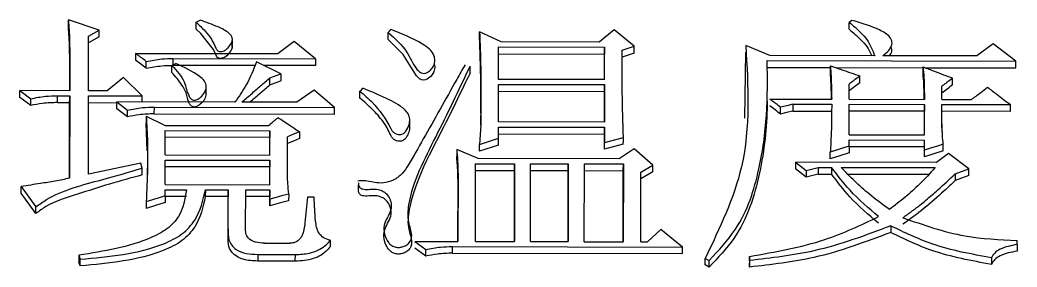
# Model space of a CAD drawing. Header units: millimetres. Extents: x 2462 to 4142, y 835 to 2023.
# Drawn here: x 2891.68 to 2899.7, y 1786.76 to 1788.75 of the extents above; entities that cross this region are included whole.
import ezdxf

# ---------------------------------------------------------------- set-up
doc = ezdxf.new("R2010")
doc.units = ezdxf.units.MM

msp = doc.modelspace()

# ---------------------------------------------------------------- linework, layer by layer
at = {"color": 7, "linetype": 'Continuous', "lineweight": 25}
for p, q in [((2892.3167, 1788.6709), (2892.068, 1788.7527)), ((2893.0954, 1788.6789), (2893.0957, 1788.7346)), ((2893.0957, 1788.7346), (2893.1281, 1788.7507)), ((2898.3745, 1788.7492), (2898.3528, 1788.733)), ((2892.2302, 1788.6222), (2892.3167, 1788.6709)), ((2894.6422, 1788.5948), (2894.6424, 1788.6503)), ((2895.551, 1788.5754), (2895.378, 1788.6571)), ((2896.4598, 1788.6714), (2896.3407, 1788.5739)), ((2896.6219, 1788.5408), (2896.4598, 1788.6714)), ((2892.2298, 1788.1815), (2892.2302, 1788.6222)), ((2892.3165, 1788.6153), (2892.2299, 1788.5667)), ((2893.3872, 1788.5315), (2893.3875, 1788.5875)), ((2893.8852, 1788.5784), (2893.7553, 1788.4809)), ((2894.0582, 1788.4395), (2893.8852, 1788.5784)), ((2896.3407, 1788.5739), (2895.551, 1788.5754)), ((2897.7144, 1788.4654), (2897.5198, 1788.5473)), ((2898.6916, 1788.595), (2898.6916, 1788.5951)), ((2899.5102, 1788.56), (2899.3803, 1788.4624)), ((2899.6939, 1788.421), (2899.5102, 1788.56)), ((2892.0786, 1788.5003), (2892.0784, 1788.1818)), ((2892.0784, 1788.4449), (2892.0786, 1788.5003)), ((2892.6087, 1788.483), (2893.7553, 1788.4809)), ((2895.5291, 1788.4792), (2896.3837, 1788.4777)), ((2895.5292, 1788.2735), (2895.5294, 1788.5347)), ((2895.5294, 1788.5347), (2896.3839, 1788.5331)), ((2896.3835, 1788.272), (2896.3837, 1788.4777)), ((2896.3839, 1788.5331), (2896.3837, 1788.4777)), ((2896.3838, 1788.272), (2896.3839, 1788.5331)), ((2896.6217, 1788.4854), (2896.5243, 1788.453)), ((2896.5245, 1788.5084), (2896.6219, 1788.5408)), ((2897.5134, 1787.961), (2897.5195, 1788.4919)), ((2898.6913, 1788.5395), (2898.6914, 1788.545)), ((2892.0782, 1788.1818), (2892.0784, 1788.4449)), ((2892.6949, 1788.3623), (2892.6084, 1788.4276)), ((2892.6949, 1788.3623), (2892.6952, 1788.4176)), ((2892.9007, 1788.3846), (2892.9331, 1788.4008)), ((2892.9113, 1788.3899), (2892.9115, 1788.4416)), ((2893.5685, 1788.3851), (2892.9113, 1788.3863)), ((2892.9115, 1788.4416), (2894.0582, 1788.4395)), ((2893.7768, 1788.3176), (2893.5822, 1788.4159)), ((2897.6924, 1788.3694), (2897.6927, 1788.4247)), ((2897.6927, 1788.4247), (2899.6939, 1788.421)), ((2898.5582, 1788.4639), (2897.7144, 1788.4654)), ((2899.3803, 1788.4624), (2898.6231, 1788.4638)), ((2894.0579, 1788.3842), (2893.6434, 1788.385)), ((2893.6903, 1788.2851), (2893.7768, 1788.3176)), ((2895.3019, 1788.3249), (2895.3021, 1788.3801)), ((2897.6924, 1788.3694), (2898.2011, 1788.3685)), ((2898.2434, 1788.3684), (2898.9475, 1788.3671)), ((2898.9643, 1788.3671), (2899.6937, 1788.3657)), ((2892.5112, 1788.2873), (2892.3813, 1788.1812)), ((2892.6625, 1788.1398), (2892.5112, 1788.2873)), ((2893.69, 1788.23), (2893.6903, 1788.2851)), ((2895.5289, 1787.9297), (2895.5292, 1788.2327)), ((2896.3838, 1788.272), (2895.5292, 1788.2735)), ((2895.5292, 1788.2327), (2896.3837, 1788.2311)), ((2896.3837, 1788.2311), (2896.3835, 1787.9282)), ((2897.694, 1788.1982), (2897.6942, 1788.2537)), ((2898.3524, 1788.113), (2898.3525, 1788.2357)), ((2891.6779, 1788.1275), (2891.6782, 1788.1825)), ((2891.6782, 1788.1825), (2891.7647, 1788.1169)), ((2892.0784, 1788.1818), (2891.6782, 1788.1825)), ((2892.3813, 1788.1812), (2892.2298, 1788.1815)), ((2893.1768, 1788.1551), (2893.177, 1788.2106)), ((2894.0472, 1788.1863), (2893.9065, 1788.0884)), ((2894.2093, 1788.0469), (2894.0472, 1788.1863)), ((2894.4148, 1788.1226), (2894.415, 1788.1775)), ((2895.5289, 1788.1776), (2896.3835, 1788.1761)), ((2896.3833, 1787.9282), (2896.3835, 1788.1761)), ((2899.0988, 1788.1116), (2899.0989, 1788.2179)), ((2891.7644, 1788.062), (2891.6779, 1788.1275)), ((2891.7644, 1788.062), (2891.7647, 1788.1169)), ((2891.9808, 1788.0861), (2891.981, 1788.141)), ((2891.9808, 1788.0861), (2892.0781, 1788.086)), ((2891.981, 1788.141), (2892.0784, 1788.1409)), ((2892.0777, 1787.4758), (2892.0781, 1788.086)), ((2892.0784, 1788.1409), (2892.0779, 1787.4758)), ((2892.2294, 1787.5085), (2892.2298, 1788.1406)), ((2892.2296, 1788.0857), (2892.4569, 1788.0853)), ((2892.2298, 1788.1406), (2892.6625, 1788.1398)), ((2892.4567, 1788.0362), (2892.4569, 1788.0911)), ((2892.4569, 1788.0911), (2892.5434, 1788.0254)), ((2893.4089, 1788.0893), (2892.4569, 1788.0911)), ((2893.9065, 1788.0884), (2893.463, 1788.0892)), ((2897.7142, 1788.1141), (2898.2118, 1788.1132)), ((2897.898, 1788.0729), (2897.8978, 1788.018)), ((2897.898, 1788.0729), (2898.2117, 1788.0723)), ((2898.3522, 1787.8261), (2898.3524, 1788.072)), ((2898.3524, 1788.113), (2898.9582, 1788.1119)), ((2898.3524, 1788.072), (2898.9581, 1788.0709)), ((2898.9579, 1787.825), (2898.9581, 1788.0709)), ((2898.9581, 1788.0709), (2898.9579, 1788.0161)), ((2899.0987, 1788.0707), (2899.6504, 1788.0697)), ((2899.0987, 1788.0605), (2899.0987, 1788.0707)), ((2899.0988, 1788.1116), (2899.3368, 1788.1112)), ((2892.5432, 1787.9706), (2892.4567, 1788.0362)), ((2892.7596, 1787.9948), (2892.7598, 1788.0496)), ((2892.7596, 1787.9948), (2894.2091, 1787.9921)), ((2892.7598, 1788.0496), (2894.2093, 1788.0469)), ((2897.8004, 1787.9937), (2897.8007, 1788.0485)), ((2897.8978, 1788.018), (2898.2115, 1788.0175)), ((2898.9579, 1788.0161), (2898.3521, 1788.0172)), ((2898.9577, 1787.825), (2898.9579, 1788.0161)), ((2899.6502, 1788.0148), (2899.0985, 1788.0158)), ((2892.6948, 1787.9759), (2892.6946, 1787.9212)), ((2892.7032, 1787.6977), (2892.6946, 1787.9212)), ((2894.8154, 1787.8921), (2894.8157, 1787.9473)), ((2895.3883, 1787.9054), (2895.3774, 1787.7494)), ((2895.3882, 1787.9046), (2895.3885, 1787.9831)), ((2896.3835, 1787.9282), (2895.5289, 1787.9297)), ((2892.8461, 1787.6637), (2892.8462, 1787.8608)), ((2892.8462, 1787.9019), (2893.6792, 1787.9003)), ((2892.8462, 1787.8608), (2893.69, 1787.8593)), ((2893.69, 1787.8593), (2893.6897, 1787.8047)), ((2893.6898, 1787.6621), (2893.69, 1787.8593)), ((2895.5288, 1787.7984), (2895.5289, 1787.8887)), ((2895.5289, 1787.8887), (2896.3835, 1787.8872)), ((2895.5289, 1787.8341), (2896.3832, 1787.8326)), ((2896.3831, 1787.7096), (2896.3832, 1787.8326)), ((2896.3835, 1787.8872), (2896.3834, 1787.764)), ((2898.3522, 1787.8261), (2898.9579, 1787.825)), ((2893.6897, 1787.8047), (2892.846, 1787.8063)), ((2893.6896, 1787.6621), (2893.6897, 1787.8047)), ((2893.8304, 1787.5549), (2893.8305, 1787.8098)), ((2895.3771, 1787.695), (2895.3774, 1787.7494)), ((2895.5286, 1787.744), (2895.3771, 1787.695)), ((2895.3774, 1787.7494), (2895.5288, 1787.7984)), ((2896.3831, 1787.7096), (2896.3834, 1787.764)), ((2896.5346, 1787.7503), (2896.3831, 1787.7096)), ((2896.3834, 1787.764), (2896.5349, 1787.8048)), ((2898.3521, 1787.7851), (2898.9579, 1787.7839)), ((2898.3521, 1787.7358), (2898.3521, 1787.7851)), ((2898.9579, 1787.7018), (2898.9579, 1787.7839)), ((2892.8461, 1787.6637), (2893.6898, 1787.6621)), ((2895.1934, 1787.7087), (2895.1932, 1787.6543)), ((2895.3665, 1787.6344), (2895.1934, 1787.7087)), ((2896.6213, 1787.7143), (2896.5023, 1787.6323)), ((2896.7727, 1787.5824), (2896.6213, 1787.7143)), ((2898.2004, 1787.6324), (2898.2006, 1787.6867)), ((2898.3521, 1787.7358), (2898.3519, 1787.6814)), ((2898.9577, 1787.7295), (2898.3521, 1787.7306)), ((2898.9576, 1787.6474), (2898.9577, 1787.7295)), ((2898.9576, 1787.6474), (2898.9579, 1787.7018)), ((2899.1525, 1787.6768), (2899.0551, 1787.6029)), ((2899.3147, 1787.5531), (2899.1525, 1787.6768)), ((2892.6513, 1787.5982), (2892.2294, 1787.5085)), ((2892.6621, 1787.5571), (2892.6513, 1787.5982)), ((2892.8459, 1787.4249), (2892.846, 1787.6226)), ((2892.846, 1787.6226), (2893.6898, 1787.621)), ((2893.6898, 1787.621), (2893.6895, 1787.5668)), ((2893.6896, 1787.4234), (2893.6898, 1787.621)), ((2895.3443, 1786.966), (2895.3448, 1787.5933)), ((2895.3448, 1787.5933), (2895.6585, 1787.5927)), ((2896.5023, 1787.6323), (2895.3665, 1787.6344)), ((2895.6585, 1787.5927), (2895.658, 1786.9655)), ((2895.6583, 1787.5385), (2895.6585, 1787.5927)), ((2895.7878, 1786.9652), (2895.7883, 1787.5925)), ((2895.7883, 1787.5925), (2896.0912, 1787.5919)), ((2896.0912, 1787.5919), (2896.0907, 1786.9647)), ((2896.091, 1787.5377), (2896.0912, 1787.5919)), ((2896.2205, 1786.9644), (2896.221, 1787.5917)), ((2896.221, 1787.5917), (2896.5347, 1787.5911)), ((2896.5347, 1787.5911), (2896.5342, 1786.9638)), ((2896.5345, 1787.5369), (2896.5347, 1787.5911)), ((2897.9193, 1787.605), (2898.0058, 1787.539)), ((2899.0551, 1787.6029), (2897.9193, 1787.605)), ((2892.6619, 1787.5029), (2892.6621, 1787.5571)), ((2893.6895, 1787.5668), (2892.8458, 1787.5683)), ((2893.6894, 1787.4234), (2893.6895, 1787.5668)), ((2895.2041, 1787.5112), (2895.2037, 1786.9663)), ((2895.2039, 1787.4571), (2895.2041, 1787.5112)), ((2895.3446, 1787.5391), (2895.6583, 1787.5385)), ((2895.6578, 1786.9655), (2895.6583, 1787.5385)), ((2895.7881, 1787.5383), (2896.091, 1787.5377)), ((2896.0905, 1786.9647), (2896.091, 1787.5377)), ((2896.2208, 1787.5375), (2896.5345, 1787.5369)), ((2896.534, 1786.9638), (2896.5345, 1787.5369)), ((2896.6749, 1786.9636), (2896.6753, 1787.525)), ((2896.7724, 1787.5283), (2896.675, 1787.4709)), ((2896.6753, 1787.525), (2896.7727, 1787.5824)), ((2898.0056, 1787.4849), (2897.9191, 1787.5508)), ((2898.0058, 1787.539), (2898.0056, 1787.4849)), ((2898.1029, 1787.5094), (2898.0056, 1787.4849)), ((2898.0058, 1787.539), (2898.1032, 1787.5635)), ((2898.1032, 1787.5635), (2898.1029, 1787.5094)), ((2898.1029, 1787.5094), (2898.2112, 1787.5092)), ((2898.1032, 1787.5635), (2898.2114, 1787.5633)), ((2898.2114, 1787.5633), (2898.2112, 1787.5092)), ((2898.2871, 1787.5632), (2899.0443, 1787.5618)), ((2898.3411, 1787.5089), (2898.9934, 1787.5077)), ((2899.2065, 1787.5121), (2899.2063, 1787.458)), ((2899.2065, 1787.5121), (2899.3147, 1787.5531)), ((2892.8459, 1787.4249), (2893.6896, 1787.4234)), ((2895.2035, 1786.9663), (2895.2039, 1787.4571)), ((2899.3145, 1787.4989), (2899.2063, 1787.458)), ((2891.6882, 1787.3566), (2891.6884, 1787.4106)), ((2891.8068, 1787.192), (2891.6882, 1787.3566)), ((2891.6884, 1787.4106), (2891.807, 1787.2458)), ((2892.8458, 1787.3342), (2892.8459, 1787.3837)), ((2892.8459, 1787.3837), (2893.0189, 1787.3834)), ((2893.1704, 1787.3831), (2893.1701, 1787.3292)), ((2893.1704, 1787.3831), (2893.3543, 1787.3828)), ((2893.354, 1787.069), (2893.3543, 1787.3828)), ((2893.3543, 1787.3828), (2893.354, 1787.3289)), ((2893.4947, 1787.077), (2893.4949, 1787.3825)), ((2893.4949, 1787.3825), (2893.6896, 1787.3822)), ((2893.6896, 1787.3822), (2893.6894, 1787.3283)), ((2893.6895, 1787.3079), (2893.6896, 1787.3822)), ((2893.841, 1787.3489), (2893.8408, 1787.295)), ((2894.4033, 1787.3681), (2894.4036, 1787.4221)), ((2892.8458, 1787.3342), (2892.8456, 1787.2804)), ((2893.0187, 1787.3295), (2892.8458, 1787.3298)), ((2893.354, 1787.3289), (2893.1701, 1787.3292)), ((2893.3538, 1787.0155), (2893.354, 1787.3289)), ((2893.6894, 1787.3283), (2893.4946, 1787.3286)), ((2893.6893, 1787.2541), (2893.6894, 1787.3283)), ((2894.0465, 1787.3238), (2893.9924, 1787.3239)), ((2891.8068, 1787.192), (2891.807, 1787.2458)), ((2893.3523, 1787.0315), (2893.3521, 1786.9774)), ((2893.354, 1787.069), (2893.3538, 1787.0154)), ((2896.8372, 1787.0626), (2896.7289, 1786.9635)), ((2897.0102, 1786.9216), (2896.8372, 1787.0626)), ((2898.687, 1787.0923), (2898.6867, 1787.0388)), ((2893.646, 1786.9526), (2893.8515, 1786.9522)), ((2894.1761, 1786.9765), (2894.1759, 1786.9231)), ((2894.8576, 1786.9669), (2894.944, 1786.9005)), ((2894.8576, 1786.9669), (2895.2037, 1786.9663)), ((2895.3443, 1786.966), (2895.658, 1786.9655)), ((2895.7878, 1786.9652), (2896.0907, 1786.9647)), ((2896.2205, 1786.9644), (2896.5342, 1786.9638)), ((2896.6749, 1786.9636), (2896.7289, 1786.9635)), ((2899.7037, 1786.9415), (2899.7034, 1786.8881)), ((2899.7037, 1786.9415), (2899.7037, 1786.9746)), ((2893.5919, 1786.8616), (2893.5916, 1786.8083)), ((2893.5919, 1786.8616), (2893.8947, 1786.861)), ((2893.8945, 1786.8078), (2893.8947, 1786.861)), ((2894.9438, 1786.8472), (2894.8573, 1786.9135)), ((2894.9438, 1786.8472), (2894.944, 1786.9005)), ((2895.1602, 1786.8716), (2895.1604, 1786.925)), ((2895.1602, 1786.8716), (2897.0099, 1786.8682)), ((2895.1604, 1786.925), (2897.0102, 1786.9216)), ((2892.1637, 1786.7695), (2892.1639, 1786.8227)), ((2893.8945, 1786.8078), (2893.5916, 1786.8083)), ((2897.1937, 1786.7769), (2897.194, 1786.8301)), ((2897.194, 1786.8301), (2897.2264, 1786.8134)), ((2897.2262, 1786.7602), (2897.2264, 1786.8134)), ((2897.551, 1786.8461), (2897.5507, 1786.7928)), ((2897.5509, 1786.8129), (2897.5507, 1786.7597)), ((2897.5507, 1786.7597), (2897.5507, 1786.7928)), ((2897.5509, 1786.8129), (2897.551, 1786.846)), ((2897.2262, 1786.7603), (2897.1937, 1786.7769))]:
    msp.add_line(p, q, dxfattribs=at)
at = {"color": 7, "linetype": 'Continuous', "lineweight": 25, "flags": 128}
for points in [[(2892.0677, 1788.697), (2892.0679, 1788.7282), (2892.068, 1788.7527)], [(2898.3526, 1788.6773), (2898.3527, 1788.6968), (2898.3527, 1788.7149), (2898.3528, 1788.733)], [(2892.3165, 1788.6153), (2892.3166, 1788.6464), (2892.3167, 1788.6709)], [(2893.3776, 1788.5702), (2893.3866, 1788.5481), (2893.3858, 1788.5246), (2893.3727, 1788.4999), (2893.3431, 1788.4631), (2893.3254, 1788.4506), (2893.3037, 1788.4433), (2893.2888, 1788.4425), (2893.2781, 1788.4446), (2893.2689, 1788.4498), (2893.2598, 1788.4602), (2893.2346, 1788.5139), (2893.1335, 1788.6432), (2893.0954, 1788.6789), (2893.0954, 1788.6789)], [(2894.6424, 1788.6503), (2894.6479, 1788.6565), (2894.656, 1788.6656), (2894.6641, 1788.6747)], [(2895.3778, 1788.6015), (2895.3779, 1788.6327), (2895.378, 1788.6571)], [(2895.0136, 1788.3913), (2895.0172, 1788.3718), (2895.0105, 1788.3339), (2894.9882, 1788.2992), (2894.9558, 1788.274), (2894.9412, 1788.2682), (2894.9264, 1788.2662), (2894.91, 1788.2696), (2894.8948, 1788.2779), (2894.8705, 1788.3027), (2894.7615, 1788.4745), (2894.6422, 1788.5948), (2894.6422, 1788.5948)], [(2892.6087, 1788.483), (2892.6085, 1788.452), (2892.6084, 1788.4276)], [(2896.6217, 1788.4854), (2896.6218, 1788.5164), (2896.6219, 1788.5408)], [(2894.0582, 1788.4395), (2894.058, 1788.4086), (2894.0579, 1788.3842)], [(2899.6937, 1788.3657), (2899.6938, 1788.3967), (2899.6939, 1788.421)], [(2892.9005, 1788.3293), (2892.9006, 1788.3503), (2892.9006, 1788.3674), (2892.9007, 1788.3846)], [(2893.7768, 1788.3176), (2893.7767, 1788.2867), (2893.7766, 1788.2625)], [(2898.2009, 1788.3277), (2898.201, 1788.3587), (2898.2011, 1788.383)], [(2898.9473, 1788.3182), (2898.9474, 1788.3491), (2898.9475, 1788.3734)], [(2893.69, 1788.23), (2893.7117, 1788.2381), (2893.7333, 1788.2462), (2893.7766, 1788.2625)], [(2896.3835, 1788.1761), (2896.3836, 1788.2069), (2896.3837, 1788.2311)], [(2898.4388, 1788.2457), (2898.4389, 1788.2766), (2898.4391, 1788.3009)], [(2899.1852, 1788.2281), (2899.1853, 1788.2589), (2899.1854, 1788.2832)], [(2894.415, 1788.1775), (2894.4258, 1788.1898), (2894.4366, 1788.202)], [(2892.0781, 1788.086), (2892.0783, 1788.1167), (2892.0784, 1788.1409)], [(2892.6623, 1788.0907), (2892.6624, 1788.1156), (2892.6625, 1788.1398)], [(2897.898, 1788.0729), (2897.8493, 1788.0607), (2897.825, 1788.0546), (2897.8007, 1788.0485)], [(2899.6502, 1788.0148), (2899.6503, 1788.0455), (2899.6504, 1788.0697)], [(2892.5432, 1787.9706), (2892.5433, 1787.998), (2892.5434, 1788.0254)], [(2894.2091, 1787.9921), (2894.2092, 1788.0228), (2894.2093, 1788.0469)], [(2897.8978, 1788.018), (2897.8491, 1788.0059), (2897.8004, 1787.9937)], [(2893.9279, 1787.8506), (2893.8792, 1787.8302), (2893.8305, 1787.8098)], [(2893.9279, 1787.8506), (2893.9278, 1787.8201), (2893.9277, 1787.7961)], [(2896.3832, 1787.8326), (2896.3834, 1787.8631), (2896.3835, 1787.8872)], [(2893.9277, 1787.7961), (2893.879, 1787.7757), (2893.8303, 1787.7553)], [(2895.5286, 1787.744), (2895.5287, 1787.7745), (2895.5288, 1787.7984)], [(2896.5346, 1787.7503), (2896.5348, 1787.7808), (2896.5349, 1787.8048)], [(2898.9577, 1787.7295), (2898.9578, 1787.76), (2898.9579, 1787.7839)], [(2899.1093, 1787.7508), (2899.0627, 1787.7357), (2899.0161, 1787.7206), (2898.9579, 1787.7018)], [(2899.1091, 1787.6964), (2899.1092, 1787.7269), (2899.1093, 1787.7508)], [(2898.3519, 1787.6814), (2898.2761, 1787.6569), (2898.2004, 1787.6324)], [(2898.3521, 1787.7358), (2898.3055, 1787.7207), (2898.2589, 1787.7056), (2898.2006, 1787.6867)], [(2899.1091, 1787.6964), (2899.0334, 1787.6719), (2898.9576, 1787.6474)], [(2897.9193, 1787.605), (2897.9192, 1787.5747), (2897.9191, 1787.5508)], [(2896.7724, 1787.5283), (2896.7726, 1787.5586), (2896.7727, 1787.5824)], [(2899.3145, 1787.4989), (2899.3146, 1787.5293), (2899.3147, 1787.5531)], [(2893.841, 1787.3489), (2893.7934, 1787.336), (2893.7415, 1787.322), (2893.6895, 1787.3079)], [(2892.6943, 1787.285), (2892.6942, 1787.2549), (2892.6941, 1787.2312)], [(2892.8456, 1787.2804), (2892.7698, 1787.2558), (2892.6941, 1787.2312)], [(2892.8458, 1787.3342), (2892.7992, 1787.3191), (2892.7526, 1787.3039), (2892.6943, 1787.285)], [(2893.6895, 1787.3079), (2893.6894, 1787.2778), (2893.6893, 1787.2541)], [(2893.8408, 1787.295), (2893.765, 1787.2746), (2893.6893, 1787.2541)], [(2897.0099, 1786.8682), (2897.0101, 1786.8981), (2897.0102, 1786.9216)], [(2892.1531, 1786.8559), (2892.1531, 1786.8343), (2892.153, 1786.8185), (2892.1529, 1786.8027)], [(2899.4981, 1786.8342), (2899.498, 1786.8193), (2899.4979, 1786.8045), (2899.4978, 1786.7809)]]:
    msp.add_lwpolyline(points, dxfattribs=at)
at = {"color": 7, "linetype": 'Continuous', "lineweight": 25}
for points, knots in [([(2892.068, 1788.7527), (2892.07, 1788.7248), (2892.0742, 1788.6689), (2892.0774, 1788.5847), (2892.0782, 1788.5284), (2892.0786, 1788.5003)], [0, 0, 0, 0, 0.332257, 0.666061, 1, 1, 1, 1]), ([(2893.0957, 1788.7346), (2893.1207, 1788.711), (2893.1662, 1788.6681), (2893.2227, 1788.5988), (2893.2441, 1788.5452), (2893.2609, 1788.5133), (2893.2698, 1788.5035), (2893.2818, 1788.4983), (2893.296, 1788.4971), (2893.313, 1788.5001), (2893.3335, 1788.509), (2893.3563, 1788.5308), (2893.3755, 1788.5565), (2893.3891, 1788.5844), (2893.3875, 1788.6068), (2893.3781, 1788.628), (2893.3434, 1788.6626), (2893.2577, 1788.7049), (2893.1765, 1788.7336), (2893.1281, 1788.7507)], [0, 0, 0, 0, 0.133726, 0.243046, 0.352536, 0.371714, 0.391105, 0.403332, 0.418294, 0.440555, 0.463879, 0.498849, 0.561349, 0.592921, 0.624779, 0.654038, 0.687592, 0.813478, 1, 1, 1, 1]), ([(2898.3528, 1788.733), (2898.3841, 1788.7065), (2898.4355, 1788.663), (2898.4968, 1788.5951), (2898.5308, 1788.5301), (2898.549, 1788.4859), (2898.5582, 1788.4639)], [0, 0, 0, 0, 0.345509, 0.566176, 0.783683, 1, 1, 1, 1]), ([(2898.6231, 1788.4638), (2898.6389, 1788.4766), (2898.6701, 1788.5019), (2898.7004, 1788.5478), (2898.6962, 1788.597), (2898.6516, 1788.6456), (2898.5419, 1788.6984), (2898.4411, 1788.729), (2898.3745, 1788.7492)], [0, 0, 0, 0, 0.1193343, 0.235111, 0.3264668, 0.4209907, 0.6176824, 1, 1, 1, 1]), ([(2892.0784, 1788.4449), (2892.0781, 1788.4729), (2892.0775, 1788.529), (2892.0737, 1788.613), (2892.0697, 1788.669), (2892.0677, 1788.697)], [0, 0, 0, 0, 0.332667, 0.666261, 1, 1, 1, 1]), ([(2894.6424, 1788.6503), (2894.6974, 1788.6015), (2894.7948, 1788.5149), (2894.8414, 1788.3907), (2894.889, 1788.336), (2894.9094, 1788.3242), (2894.9274, 1788.32), (2894.9466, 1788.324), (2894.9681, 1788.3353), (2894.9924, 1788.3561), (2895.0134, 1788.3881), (2895.0195, 1788.4275), (2895.0119, 1788.4736), (2894.9759, 1788.5203), (2894.8624, 1788.5968), (2894.752, 1788.6402), (2894.6641, 1788.6747)], [0, 0, 0, 0, 0.207453, 0.36723, 0.400728, 0.416587, 0.43129, 0.44809, 0.46666, 0.497246, 0.538504, 0.578636, 0.62009, 0.682348, 0.747128, 1, 1, 1, 1]), ([(2895.378, 1788.6571), (2895.3815, 1788.5605), (2895.3877, 1788.3873), (2895.3894, 1788.1366), (2895.3887, 1787.9825), (2895.3883, 1787.9054)], [0, 0, 0, 0, 0.386874, 0.693415, 1, 1, 1, 1]), ([(2898.3526, 1788.6773), (2898.3839, 1788.6508), (2898.4353, 1788.6074), (2898.4964, 1788.5396), (2898.5216, 1788.4929), (2898.5325, 1788.4674), (2898.534, 1788.4639)], [0, 0, 0, 0, 0.422591, 0.692444, 0.958378, 1, 1, 1, 1]), ([(2895.3886, 1788.0005), (2895.3886, 1788.0235), (2895.3886, 1788.0586), (2895.3885, 1788.1181), (2895.3883, 1788.1666), (2895.3878, 1788.2151), (2895.3869, 1788.2878), (2895.3854, 1788.3604), (2895.383, 1788.4451), (2895.3814, 1788.4934), (2895.38, 1788.5357), (2895.3789, 1788.5677), (2895.3782, 1788.5876), (2895.3778, 1788.6015)], [0, 0, 0, 0, 0.114555, 0.174986, 0.29585, 0.356281, 0.416713, 0.658444, 0.718876, 0.839739, 0.900171, 0.930387, 1, 1, 1, 1]), ([(2897.5198, 1788.5473), (2897.5394, 1788.2174), (2897.5744, 1787.6269), (2897.3104, 1787.074), (2897.194, 1786.8301)], [0, 0, 0, 0, 0.558854, 1, 1, 1, 1]), ([(2892.6952, 1788.4176), (2892.6828, 1788.4269), (2892.6622, 1788.4425), (2892.6334, 1788.4643), (2892.6169, 1788.4767), (2892.6087, 1788.483)], [0, 0, 0, 0, 0.42836, 0.714179, 1, 1, 1, 1]), ([(2896.5349, 1787.8048), (2896.5312, 1787.9255), (2896.5258, 1788.1034), (2896.525, 1788.3377), (2896.5247, 1788.4515), (2896.5245, 1788.5084)], [0, 0, 0, 0, 0.513442, 0.756719, 1, 1, 1, 1]), ([(2898.6764, 1788.4637), (2898.6845, 1788.4746), (2898.7019, 1788.4979), (2898.6951, 1788.5248), (2898.6914, 1788.5392)], [0, 0, 0, 0, 0.469394, 1, 1, 1, 1]), ([(2892.6949, 1788.3623), (2892.736, 1788.3705), (2892.8072, 1788.3848), (2892.8803, 1788.3859), (2892.9113, 1788.3863)], [0, 0, 0, 0, 0.576909, 1, 1, 1, 1]), ([(2892.6952, 1788.4176), (2892.7362, 1788.4258), (2892.8074, 1788.44), (2892.8806, 1788.4412), (2892.9115, 1788.4416)], [0, 0, 0, 0, 0.576873, 1, 1, 1, 1]), ([(2892.9007, 1788.3846), (2892.9402, 1788.3427), (2893.01, 1788.2684), (2893.0204, 1788.1644), (2893.0524, 1788.118), (2893.0674, 1788.1078), (2893.0814, 1788.104), (2893.0967, 1788.1069), (2893.1144, 1788.1155), (2893.1399, 1788.1345), (2893.1663, 1788.1677), (2893.1827, 1788.2141), (2893.1665, 1788.2626), (2893.0839, 1788.3308), (2893, 1788.3698), (2892.9331, 1788.4008)], [0, 0, 0, 0, 0.206756, 0.366221, 0.399316, 0.414904, 0.429382, 0.446248, 0.465286, 0.496865, 0.558758, 0.621692, 0.6828, 0.74742, 1, 1, 1, 1]), ([(2893.5821, 1788.4159), (2893.5575, 1788.3525), (2893.5134, 1788.2386), (2893.4409, 1788.1351), (2893.4089, 1788.0893)], [0, 0, 0, 0, 0.557248, 1, 1, 1, 1]), ([(2895.2606, 1788.3917), (2895.2383, 1788.3518), (2895.1268, 1788.1525), (2894.9749, 1787.8823), (2894.8325, 1787.6282), (2894.7596, 1787.5111), (2894.6894, 1787.4582), (2894.6076, 1787.4348), (2894.5234, 1787.4395), (2894.4567, 1787.4604), (2894.4117, 1787.455), (2894.3981, 1787.4534)], [0, 0, 0, 0, 0.102062, 0.510275, 0.689515, 0.750609, 0.812535, 0.866745, 0.912849, 0.973626, 1, 1, 1, 1]), ([(2897.2264, 1786.8134), (2897.3021, 1786.8947), (2897.5036, 1787.1114), (2897.6339, 1787.5273), (2897.6974, 1787.9859), (2897.6943, 1788.2778), (2897.6927, 1788.4247)], [0, 0, 0, 0, 0.180535, 0.481186, 0.738841, 1, 1, 1, 1]), ([(2893.1758, 1788.1555), (2893.1728, 1788.1412), (2893.1667, 1788.1114), (2893.1379, 1788.078), (2893.1113, 1788.0585), (2893.0928, 1788.0512), (2893.08, 1788.0494), (2893.0672, 1788.0529), (2893.0522, 1788.0631), (2893.0265, 1788.0991), (2893.0225, 1788.1604), (2892.974, 1788.2445), (2892.9293, 1788.2961), (2892.9005, 1788.3293)], [0, 0, 0, 0, 0.092563, 0.192988, 0.257776, 0.281241, 0.302537, 0.326047, 0.35135, 0.405048, 0.589364, 0.735346, 1, 1, 1, 1]), ([(2895.3019, 1788.3249), (2895.2904, 1788.3018), (2895.2329, 1788.186), (2895.0672, 1787.8285), (2894.8439, 1787.4546), (2894.7909, 1787.1007), (2894.8266, 1787.0047), (2894.8327, 1786.9499), (2894.8236, 1786.9182), (2894.8032, 1786.8927), (2894.774, 1786.8739), (2894.739, 1786.864), (2894.7032, 1786.8651), (2894.6731, 1786.8767), (2894.6455, 1786.8998), (2894.6187, 1786.943), (2894.6037, 1787.0035), (2894.616, 1787.0907), (2894.6738, 1787.1606), (2894.6641, 1787.2393), (2894.641, 1787.2846), (2894.6051, 1787.3167), (2894.5644, 1787.3333), (2894.5138, 1787.3368), (2894.4715, 1787.3303), (2894.4374, 1787.3335), (2894.4212, 1787.34), (2894.4102, 1787.3501), (2894.4027, 1787.3654), (2894.4024, 1787.3775), (2894.4022, 1787.3846)], [0, 0, 0, 0, 0.032763, 0.163789, 0.500806, 0.571799, 0.614068, 0.629247, 0.64223, 0.655222, 0.66817, 0.681644, 0.694713, 0.706252, 0.716816, 0.736446, 0.768202, 0.795052, 0.848039, 0.871089, 0.894145, 0.910599, 0.92713, 0.942115, 0.96518, 0.973691, 0.979027, 0.984392, 0.990931, 1, 1, 1, 1]), ([(2894.4025, 1787.4386), (2894.4025, 1787.4326), (2894.4027, 1787.4204), (2894.4096, 1787.4048), (2894.4211, 1787.3942), (2894.4366, 1787.3877), (2894.484, 1787.3828), (2894.5433, 1787.3958), (2894.6042, 1787.3712), (2894.639, 1787.3408), (2894.6619, 1787.299), (2894.6711, 1787.2479), (2894.6515, 1787.1786), (2894.6021, 1787.1099), (2894.6097, 1787.0244), (2894.6322, 1786.9697), (2894.6644, 1786.9357), (2894.6933, 1786.9211), (2894.7249, 1786.917), (2894.7562, 1786.9212), (2894.7869, 1786.934), (2894.8129, 1786.9556), (2894.8291, 1786.9838), (2894.8347, 1787.0418), (2894.7949, 1787.1312), (2894.8167, 1787.4113), (2895.0369, 1787.8212), (2895.2107, 1788.1876), (2895.3005, 1788.377)], [0, 0, 0, 0, 0.00774, 0.015792, 0.02086, 0.025923, 0.03435, 0.072305, 0.088847, 0.105343, 0.126166, 0.147324, 0.170938, 0.216976, 0.247538, 0.27805, 0.29042, 0.302926, 0.313684, 0.324711, 0.337046, 0.350427, 0.363772, 0.376606, 0.424358, 0.483654, 0.733123, 1, 1, 1, 1]), ([(2898.2105, 1788.1132), (2898.2104, 1788.1236), (2898.2097, 1788.1646), (2898.2072, 1788.2361), (2898.203, 1788.2972), (2898.2009, 1788.3277)], [0, 0, 0, 0, 0.144288, 0.572038, 1, 1, 1, 1]), ([(2898.2011, 1788.383), (2898.2031, 1788.3547), (2898.2072, 1788.2957), (2898.2104, 1788.2058), (2898.2113, 1788.1441), (2898.2118, 1788.1132)], [0, 0, 0, 0, 0.314831, 0.657355, 1, 1, 1, 1]), ([(2898.2011, 1788.383), (2898.232, 1788.3723), (2898.287, 1788.3533), (2898.3663, 1788.326), (2898.4148, 1788.3092), (2898.4391, 1788.3009)], [0, 0, 0, 0, 0.388596, 0.694298, 1, 1, 1, 1]), ([(2898.9571, 1788.1119), (2898.957, 1788.122), (2898.9565, 1788.1614), (2898.9542, 1788.2303), (2898.9496, 1788.2889), (2898.9473, 1788.3182)], [0, 0, 0, 0, 0.146287, 0.572972, 1, 1, 1, 1]), ([(2898.9475, 1788.3734), (2898.9498, 1788.3455), (2898.9543, 1788.288), (2898.9572, 1788.2007), (2898.9578, 1788.1415), (2898.9582, 1788.1119)], [0, 0, 0, 0, 0.3217496, 0.6607954, 1, 1, 1, 1]), ([(2898.9475, 1788.3734), (2898.9779, 1788.3619), (2899.0327, 1788.3411), (2899.112, 1788.311), (2899.161, 1788.2925), (2899.1854, 1788.2832)], [0, 0, 0, 0, 0.382821, 0.69141, 1, 1, 1, 1]), ([(2893.463, 1788.0892), (2893.4885, 1788.1112), (2893.5391, 1788.1549), (2893.6149, 1788.2202), (2893.6651, 1788.2635), (2893.6903, 1788.2851)], [0, 0, 0, 0, 0.336867, 0.668433, 1, 1, 1, 1]), ([(2893.5263, 1788.0891), (2893.5306, 1788.0928), (2893.5601, 1788.1182), (2893.6147, 1788.1652), (2893.6649, 1788.2084), (2893.69, 1788.23)], [0, 0, 0, 0, 0.0798418, 0.5399202, 1, 1, 1, 1]), ([(2898.4388, 1788.2457), (2898.4244, 1788.2349), (2898.3956, 1788.2132), (2898.3668, 1788.1916), (2898.3524, 1788.1808)], [0, 0, 0, 0, 0.5011716, 1, 1, 1, 1]), ([(2898.4391, 1788.3009), (2898.4267, 1788.2916), (2898.4061, 1788.2761), (2898.3772, 1788.2543), (2898.3607, 1788.2419), (2898.3525, 1788.2357)], [0, 0, 0, 0, 0.428365, 0.714183, 1, 1, 1, 1]), ([(2899.1852, 1788.2281), (2899.1708, 1788.2172), (2899.142, 1788.1956), (2899.1132, 1788.1739), (2899.0988, 1788.1631)], [0, 0, 0, 0, 0.501172, 1, 1, 1, 1]), ([(2899.1854, 1788.2832), (2899.1731, 1788.2739), (2899.1525, 1788.2583), (2899.1236, 1788.2366), (2899.1071, 1788.2242), (2899.0989, 1788.2179)], [0, 0, 0, 0, 0.428365, 0.714183, 1, 1, 1, 1]), ([(2894.415, 1788.1775), (2894.4485, 1788.1485), (2894.5498, 1788.0606), (2894.6291, 1787.9462), (2894.6728, 1787.8564), (2894.6901, 1787.8404), (2894.7115, 1787.8312), (2894.7334, 1787.828), (2894.7535, 1787.8307), (2894.7712, 1787.8397), (2894.7944, 1787.8651), (2894.8109, 1787.9042), (2894.8188, 1787.9527), (2894.8052, 1787.9953), (2894.7492, 1788.0597), (2894.6187, 1788.1259), (2894.501, 1788.1751), (2894.4366, 1788.202)], [0, 0, 0, 0, 0.118686, 0.359193, 0.382947, 0.402076, 0.421219, 0.441111, 0.455766, 0.470497, 0.490906, 0.548401, 0.59066, 0.633123, 0.674261, 0.821863, 1, 1, 1, 1]), ([(2899.3368, 1788.1112), (2899.3491, 1788.1205), (2899.3738, 1788.1391), (2899.4171, 1788.1718), (2899.4481, 1788.1951), (2899.4666, 1788.2091)], [0, 0, 0, 0, 0.285577, 0.571153, 1, 1, 1, 1]), ([(2899.4666, 1788.2091), (2899.4913, 1788.1904), (2899.5343, 1788.1578), (2899.5956, 1788.1113), (2899.6321, 1788.0835), (2899.6504, 1788.0697)], [0, 0, 0, 0, 0.403163, 0.701581, 1, 1, 1, 1]), ([(2891.9808, 1788.0861), (2891.9397, 1788.0852), (2891.8665, 1788.0836), (2891.7955, 1788.0686), (2891.7644, 1788.062)], [0, 0, 0, 0, 0.561085, 1, 1, 1, 1]), ([(2891.7647, 1788.1169), (2891.8044, 1788.125), (2891.8756, 1788.1394), (2891.9487, 1788.1405), (2891.981, 1788.141)], [0, 0, 0, 0, 0.558835, 1, 1, 1, 1]), ([(2894.814, 1787.8924), (2894.8137, 1787.8811), (2894.8129, 1787.8542), (2894.798, 1787.8213), (2894.7815, 1787.7956), (2894.7662, 1787.7821), (2894.7495, 1787.7754), (2894.7303, 1787.7737), (2894.709, 1787.7773), (2894.6877, 1787.7872), (2894.67, 1787.8054), (2894.6477, 1787.8569), (2894.6035, 1787.9374), (2894.5158, 1788.0333), (2894.4486, 1788.0926), (2894.4148, 1788.1226)], [0, 0, 0, 0, 0.056472, 0.134634, 0.173273, 0.202787, 0.22628, 0.249695, 0.282805, 0.31621, 0.349836, 0.397801, 0.589154, 0.792921, 1, 1, 1, 1]), ([(2897.6919, 1788.0967), (2897.6919, 1788.0869), (2897.692, 1787.8943), (2897.6476, 1787.5186), (2897.5051, 1787.0556), (2897.2964, 1786.8346), (2897.2262, 1786.7602)], [0, 0, 0, 0, 0.020842, 0.409793, 0.801314, 1, 1, 1, 1]), ([(2897.8007, 1788.0485), (2897.7883, 1788.0579), (2897.7677, 1788.0735), (2897.7389, 1788.0954), (2897.7224, 1788.1079), (2897.7142, 1788.1141)], [0, 0, 0, 0, 0.42836, 0.71418, 1, 1, 1, 1]), ([(2898.2117, 1788.0723), (2898.2116, 1788.0422), (2898.2112, 1787.9629), (2898.2083, 1787.8344), (2898.2032, 1787.736), (2898.2006, 1787.6867)], [0, 0, 0, 0, 0.2348288, 0.6173372, 1, 1, 1, 1]), ([(2899.1093, 1787.7508), (2899.1053, 1787.7967), (2899.0985, 1787.873), (2899.0978, 1787.9797), (2899.0984, 1788.0404), (2899.0987, 1788.0707)], [0, 0, 0, 0, 0.430957, 0.715413, 1, 1, 1, 1]), ([(2892.7596, 1787.9948), (2892.7185, 1787.9939), (2892.6452, 1787.9923), (2892.5743, 1787.9772), (2892.5432, 1787.9706)], [0, 0, 0, 0, 0.561089, 1, 1, 1, 1]), ([(2892.5434, 1788.0254), (2892.5832, 1788.0335), (2892.6544, 1788.0479), (2892.7275, 1788.049), (2892.7598, 1788.0496)], [0, 0, 0, 0, 0.558839, 1, 1, 1, 1]), ([(2897.8004, 1787.9937), (2897.786, 1788.0046), (2897.7572, 1788.0265), (2897.7283, 1788.0483), (2897.7139, 1788.0593)], [0, 0, 0, 0, 0.499999, 1, 1, 1, 1]), ([(2899.1024, 1787.8465), (2899.1014, 1787.8674), (2899.0993, 1787.9096), (2899.099, 1787.9547), (2899.0987, 1787.9905), (2899.0986, 1788.0196), (2899.0987, 1788.0436), (2899.0987, 1788.0605)], [0, 0, 0, 0, 0.317501, 0.640331, 0.725556, 0.807347, 1, 1, 1, 1]), ([(2892.6948, 1787.9759), (2892.6987, 1787.9062), (2892.7065, 1787.7667), (2892.7056, 1787.5363), (2892.6984, 1787.3756), (2892.6943, 1787.285)], [0, 0, 0, 0, 0.303779, 0.607607, 1, 1, 1, 1]), ([(2892.6948, 1787.9759), (2892.7092, 1787.9689), (2892.738, 1787.9548), (2892.7885, 1787.9301), (2892.8246, 1787.9125), (2892.8462, 1787.9019)], [0, 0, 0, 0, 0.2853637, 0.5707273, 1, 1, 1, 1]), ([(2893.6792, 1787.9003), (2893.6918, 1787.9112), (2893.7107, 1787.9276), (2893.736, 1787.9494), (2893.7486, 1787.9603), (2893.7549, 1787.9658)], [0, 0, 0, 0, 0.499999, 0.749999, 1, 1, 1, 1]), ([(2893.7549, 1787.9658), (2893.7838, 1787.9466), (2893.8414, 1787.9082), (2893.8991, 1787.8698), (2893.9279, 1787.8506)], [0, 0, 0, 0, 0.5, 1, 1, 1, 1]), ([(2892.7038, 1787.6991), (2892.7038, 1787.6652), (2892.7037, 1787.603), (2892.7029, 1787.5371), (2892.7026, 1787.5071)], [0, 0, 0, 0, 0.543533, 1, 1, 1, 1]), ([(2895.1934, 1787.7087), (2895.196, 1787.6799), (2895.2002, 1787.6326), (2895.2027, 1787.5667), (2895.2037, 1787.5297), (2895.2041, 1787.5113)], [0, 0, 0, 0, 0.438995, 0.719464, 1, 1, 1, 1]), ([(2895.2039, 1787.4571), (2895.2033, 1787.4858), (2895.2025, 1787.5331), (2895.1978, 1787.5988), (2895.1948, 1787.6358), (2895.1932, 1787.6543)], [0, 0, 0, 0, 0.435196, 0.717565, 1, 1, 1, 1]), ([(2892.6619, 1787.5029), (2892.5741, 1787.4788), (2892.3987, 1787.4307), (2892.1408, 1787.3466), (2891.9291, 1787.2828), (2891.8326, 1787.2112), (2891.8068, 1787.192)], [0, 0, 0, 0, 0.295049, 0.590126, 0.890259, 1, 1, 1, 1]), ([(2891.807, 1787.2458), (2891.8346, 1787.2657), (2891.9856, 1787.3746), (2892.2955, 1787.4495), (2892.5548, 1787.5256), (2892.6621, 1787.5571)], [0, 0, 0, 0, 0.1160141, 0.634345, 1, 1, 1, 1]), ([(2893.841, 1787.3489), (2893.8385, 1787.3772), (2893.8342, 1787.4256), (2893.8315, 1787.4943), (2893.8307, 1787.5347), (2893.8304, 1787.5549)], [0, 0, 0, 0, 0.411595, 0.705741, 1, 1, 1, 1]), ([(2898.5894, 1787.1133), (2898.5088, 1787.1813), (2898.3657, 1787.3022), (2898.2581, 1787.4463), (2898.2112, 1787.5092)], [0, 0, 0, 0, 0.563337, 1, 1, 1, 1]), ([(2898.5896, 1787.1669), (2898.509, 1787.2351), (2898.3659, 1787.3561), (2898.2584, 1787.5004), (2898.2114, 1787.5633)], [0, 0, 0, 0, 0.56329, 1, 1, 1, 1]), ([(2898.6763, 1787.2245), (2898.6214, 1787.2645), (2898.5234, 1787.336), (2898.396, 1787.4515), (2898.3234, 1787.5259), (2898.2871, 1787.5632)], [0, 0, 0, 0, 0.387466, 0.693166, 1, 1, 1, 1]), ([(2899.0443, 1787.5618), (2899.003, 1787.5163), (2898.9273, 1787.4329), (2898.8036, 1787.3204), (2898.7188, 1787.2565), (2898.6763, 1787.2245)], [0, 0, 0, 0, 0.374499, 0.686278, 1, 1, 1, 1]), ([(2898.7844, 1787.1582), (2898.7888, 1787.1614), (2898.7955, 1787.166), (2898.8043, 1787.1722), (2898.8109, 1787.1769), (2898.8175, 1787.1816), (2898.8241, 1787.1863), (2898.8307, 1787.191), (2898.8373, 1787.1957), (2898.8439, 1787.2004), (2898.8504, 1787.2052), (2898.8569, 1787.2099), (2898.8656, 1787.2163), (2898.8743, 1787.2227), (2898.8829, 1787.2291), (2898.8893, 1787.234), (2898.9021, 1787.2438), (2898.9464, 1787.2785), (2899.0031, 1787.3268), (2899.099, 1787.4108), (2899.1604, 1787.4687), (2899.2065, 1787.5121)], [0, 0, 0, 0, 0.028904, 0.043385, 0.057865, 0.072345, 0.086826, 0.101306, 0.115786, 0.130266, 0.144747, 0.159227, 0.173707, 0.202668, 0.217148, 0.231629, 0.246109, 0.304033, 0.535791, 0.651637, 1, 1, 1, 1]), ([(2892.0779, 1787.4758), (2892.0388, 1787.4682), (2891.9605, 1787.4529), (2891.8308, 1787.4305), (2891.7398, 1787.4178), (2891.6884, 1787.4106)], [0, 0, 0, 0, 0.3033478, 0.6067283, 1, 1, 1, 1]), ([(2899.2063, 1787.458), (2899.1762, 1787.4297), (2899.095, 1787.3535), (2898.9591, 1787.2312), (2898.8426, 1787.1469), (2898.7842, 1787.1046)], [0, 0, 0, 0, 0.227304, 0.612732, 1, 1, 1, 1]), ([(2893.0189, 1787.3834), (2893.0064, 1787.3081), (2892.9867, 1787.1907), (2892.8657, 1787.0622), (2892.6058, 1786.9273), (2892.3541, 1786.8876), (2892.1531, 1786.8559)], [0, 0, 0, 0, 0.226131, 0.352776, 0.483485, 1, 1, 1, 1]), ([(2892.1639, 1786.8227), (2892.3961, 1786.8438), (2892.6868, 1786.8701), (2892.9875, 1787.019), (2893.1219, 1787.1668), (2893.1514, 1787.2985), (2893.1704, 1787.3831)], [0, 0, 0, 0, 0.516645, 0.647021, 0.773427, 1, 1, 1, 1]), ([(2893.1701, 1787.3292), (2893.1512, 1787.2447), (2893.1217, 1787.1131), (2892.9872, 1786.9656), (2892.6865, 1786.8169), (2892.3958, 1786.7906), (2892.1637, 1786.7695)], [0, 0, 0, 0, 0.226405, 0.352766, 0.483152, 1, 1, 1, 1]), ([(2893.9924, 1787.3239), (2893.9861, 1787.2553), (2893.9763, 1787.151), (2893.9616, 1787.0351), (2893.9324, 1786.9857), (2893.91, 1786.9659), (2893.8816, 1786.9539), (2893.8616, 1786.9528), (2893.8515, 1786.9522)], [0, 0, 0, 0, 0.492166, 0.748655, 0.814237, 0.8808, 0.939877, 1, 1, 1, 1]), ([(2894.1761, 1786.9765), (2894.1569, 1786.9818), (2894.1193, 1786.9921), (2894.069, 1787.0473), (2894.0518, 1787.163), (2894.0486, 1787.26), (2894.0465, 1787.3238)], [0, 0, 0, 0, 0.127877, 0.250423, 0.507215, 1, 1, 1, 1]), ([(2897.551, 1786.8461), (2897.7573, 1786.8818), (2898.1233, 1786.9451), (2898.448, 1787.0996), (2898.5896, 1787.1669)], [0, 0, 0, 0, 0.563872, 1, 1, 1, 1]), ([(2898.7844, 1787.1582), (2898.9487, 1787.1003), (2899.2438, 1786.9962), (2899.5624, 1786.9812), (2899.7037, 1786.9746)], [0, 0, 0, 0, 0.55643, 1, 1, 1, 1]), ([(2893.354, 1787.069), (2893.3527, 1787.0387), (2893.35, 1786.9776), (2893.4067, 1786.8976), (2893.5002, 1786.8654), (2893.561, 1786.8628), (2893.5919, 1786.8616)], [0, 0, 0, 0, 0.2680453, 0.5399823, 0.7672424, 1, 1, 1, 1]), ([(2893.646, 1786.9526), (2893.6219, 1786.9535), (2893.5746, 1786.9553), (2893.5155, 1786.9859), (2893.4936, 1787.0333), (2893.4943, 1787.0625), (2893.4947, 1787.077)], [0, 0, 0, 0, 0.294571, 0.576983, 0.78963, 1, 1, 1, 1]), ([(2898.6867, 1787.0387), (2898.484, 1786.9622), (2898.12, 1786.8247), (2897.7255, 1786.7797), (2897.5507, 1786.7597)], [0, 0, 0, 0, 0.557096, 1, 1, 1, 1]), ([(2898.6869, 1787.0923), (2898.4842, 1787.0156), (2898.1203, 1786.878), (2897.7257, 1786.8329), (2897.5509, 1786.8129)], [0, 0, 0, 0, 0.557128, 1, 1, 1, 1]), ([(2899.4978, 1786.7809), (2899.3367, 1786.8105), (2899.0509, 1786.863), (2898.7974, 1786.9854), (2898.6868, 1787.0388)], [0, 0, 0, 0, 0.563727, 1, 1, 1, 1]), ([(2899.4981, 1786.8342), (2899.337, 1786.8638), (2899.0511, 1786.9163), (2898.7976, 1787.0389), (2898.687, 1787.0923)], [0, 0, 0, 0, 0.5636828, 1, 1, 1, 1]), ([(2893.5916, 1786.8083), (2893.5522, 1786.8099), (2893.4752, 1786.8129), (2893.3817, 1786.8667), (2893.3502, 1786.9445), (2893.3526, 1786.9919), (2893.3538, 1787.0155)], [0, 0, 0, 0, 0.295358, 0.576847, 0.789165, 1, 1, 1, 1]), ([(2893.8947, 1786.861), (2893.9329, 1786.8627), (2893.9955, 1786.8656), (2894.076, 1786.893), (2894.1348, 1786.9284), (2894.1624, 1786.9606), (2894.1761, 1786.9765)], [0, 0, 0, 0, 0.348104, 0.570438, 0.787914, 1, 1, 1, 1]), ([(2899.7037, 1786.9415), (2899.6561, 1786.9327), (2899.5903, 1786.9205), (2899.5212, 1786.8759), (2899.5057, 1786.8479), (2899.4981, 1786.8342)], [0, 0, 0, 0, 0.571287, 0.789427, 1, 1, 1, 1]), ([(2894.1758, 1786.9231), (2894.1534, 1786.899), (2894.1158, 1786.8587), (2894.0395, 1786.8256), (2893.9683, 1786.8102), (2893.9191, 1786.8086), (2893.8945, 1786.8078)], [0, 0, 0, 0, 0.328935, 0.549408, 0.773939, 1, 1, 1, 1]), ([(2895.1602, 1786.8716), (2895.1191, 1786.8707), (2895.0458, 1786.8691), (2894.9749, 1786.8539), (2894.9438, 1786.8472)], [0, 0, 0, 0, 0.561085, 1, 1, 1, 1]), ([(2894.944, 1786.9005), (2894.9838, 1786.9087), (2895.055, 1786.9233), (2895.1281, 1786.9245), (2895.1604, 1786.925)], [0, 0, 0, 0, 0.5588348, 1, 1, 1, 1]), ([(2899.7034, 1786.8881), (2899.6559, 1786.8793), (2899.5901, 1786.8671), (2899.521, 1786.8226), (2899.5055, 1786.7947), (2899.4978, 1786.7809)], [0, 0, 0, 0, 0.571439, 0.789549, 1, 1, 1, 1]), ([(2892.1637, 1786.7695), (2892.1619, 1786.7751), (2892.1583, 1786.7861), (2892.1547, 1786.7972), (2892.1529, 1786.8027)], [0, 0, 0, 0, 0.500023, 1, 1, 1, 1]), ([(2892.1531, 1786.8559), (2892.1549, 1786.8504), (2892.1585, 1786.8393), (2892.1621, 1786.8283), (2892.1639, 1786.8227)], [0, 0, 0, 0, 0.499977, 1, 1, 1, 1])]:
    msp.add_open_spline(points, degree=3, knots=knots, dxfattribs=at)

doc.saveas('drawing.dxf')
